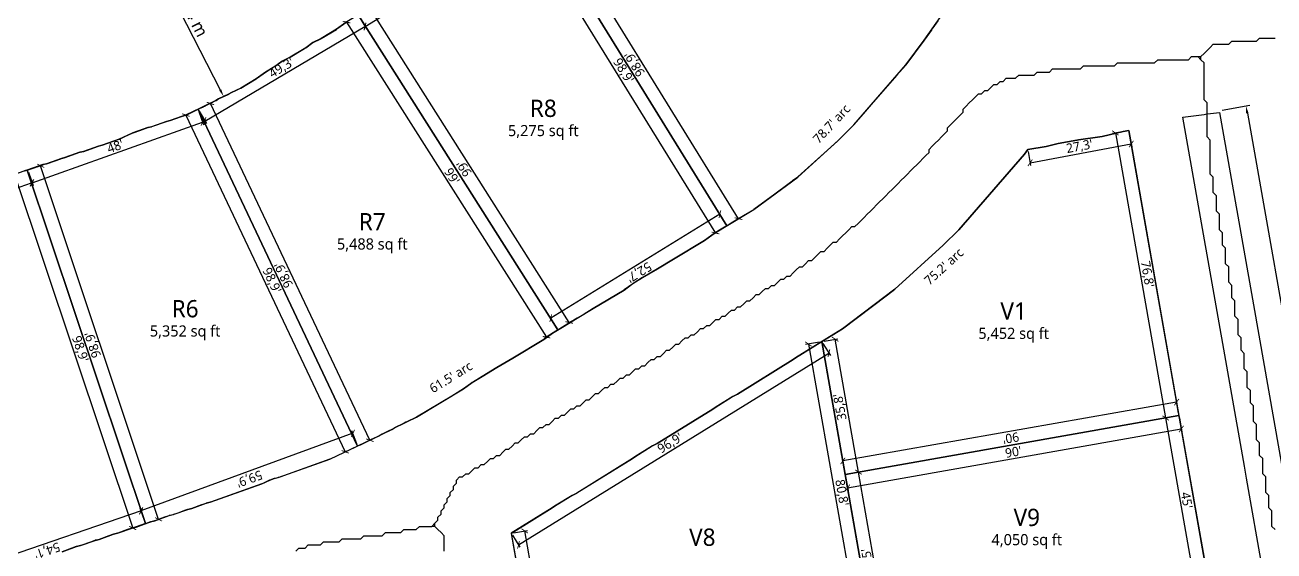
# Model space of a CAD drawing. Header units: metres. Extents: x 77 to 647, y -942 to -10.
# Drawn here: x 212.6 to 313.7, y -152.9 to -110.4 of the extents above; entities that cross this region are included whole.
import ezdxf
from ezdxf.enums import TextEntityAlignment as Align

# ---------------------------------------------------------------- set-up
doc = ezdxf.new("R2010")
doc.units = ezdxf.units.M
for name, color, linetype in [('DIM_GARDEN', 82, 'Continuous'), ('DIM_MEDIANS', 94, 'Continuous'), ('DIM_PLOTS', 5, 'Continuous'), ('DIM_PLOTS_ARC', 5, 'Continuous'), ('MEDIANS', 94, 'Continuous'), ('PLOT_TEXT', 7, 'Continuous'), ('PLOTS', 1, 'Continuous'), ('RIVERSIDE_GARDEN', 82, 'Continuous'), ('ROAD_CENTRELINE', 9, 'Continuous'), ('ROADS', 8, 'Continuous')]:
    doc.layers.add(name, color=color, linetype=linetype)
doc.styles.add('OpenSans', font='OpenSans-Regular.ttf')
doc.dimstyles.new('PLOT_FT', dxfattribs={"dimtxt": 0.75, "dimasz": 0.45, "dimexe": 0.225, "dimexo": 0.1875, "dimgap": 0.15, "dimtad": 1, "dimdec": 1, "dimlfac": 3.28084, "dimtxsty": 'OpenSans', "dimblk": 'ARCHTICK', "dimcen": 2.5, "dimazin": 3, "dimtfac": 1, "dimtmove": 0, "dimatfit": 3})
doc.dimstyles.new('ROAD_M', dxfattribs={"dimtxt": 1, "dimasz": 0.6, "dimexe": 0.3, "dimexo": 0.25, "dimgap": 0.2, "dimtad": 1, "dimdec": 1, "dimtxsty": 'OpenSans', "dimcen": 2.5, "dimazin": 3, "dimtfac": 1, "dimtmove": 0, "dimatfit": 3})

# ---------------------------------------------------------------- blocks, each defined once
blk = doc.blocks.new('_ARCHTICK')
at = {"color": 0, "linetype": 'BYBLOCK', "const_width": 0.15}
blk.add_lwpolyline([(-0.5, -0.5), (0.5, 0.5)], dxfattribs=at)
blk = doc.blocks.new('*D17')
at = {"color": 0}
for p, q in [((239.15, -143.4), (222, -149.67)), ((239.46, -144.25), (239.07, -143.19)), ((222.31, -150.53), (221.92, -149.46))]:
    blk.add_line(p, q, dxfattribs=at)
at = {"layer": 'Defpoints'}
for p in [(239.15, -143.4), (239.53, -144.43), (222.37, -150.71)]:
    blk.add_point(p, dxfattribs=at)
at = {"layer": 'DIM_PLOTS', "color": 0, "xscale": 0.44999999999999996, "yscale": 0.44999999999999996}
for p, rotation in [((239.15, -143.4), 20.09542687069313), ((222, -149.67), -159.90457312930687)]:
    blk.add_blockref('_ARCHTICK', p, dxfattribs=dict(at, rotation=rotation))
at = {"layer": 'DIM_PLOTS', "color": 0, "insert": (230.75, -147.03), "char_height": 0.75, "attachment_point": 5, "rotation": 200.0954, "style": 'OpenSans'}
blk.add_mtext("59,9'", dxfattribs=at)
blk = doc.blocks.new('*D18')
at = {"color": 0}
for p, q in [((213.01, -122.04), (214.09, -121.68)), ((223.42, -150.36), (213.88, -121.76)), ((222.55, -150.65), (223.63, -150.29))]:
    blk.add_line(p, q, dxfattribs=at)
at = {"layer": 'Defpoints'}
for p in [(212.83, -122.1), (223.42, -150.36), (222.37, -150.71)]:
    blk.add_point(p, dxfattribs=at)
at = {"layer": 'DIM_PLOTS', "color": 0, "xscale": 0.44999999999999996, "yscale": 0.44999999999999996}
for p, rotation in [((213.88, -121.76), 108.44507461767078), ((223.42, -150.36), 288.4450746176708)]:
    blk.add_blockref('_ARCHTICK', p, dxfattribs=dict(at, rotation=rotation))
at = {"layer": 'DIM_PLOTS', "color": 0, "insert": (218.15, -136.22), "char_height": 0.75, "attachment_point": 5, "rotation": 108.4451, "style": 'OpenSans'}
blk.add_mtext("98,9'", dxfattribs=at)
blk = doc.blocks.new('*D19')
at = {"color": 0}
for p, q in [((213.2, -123.14), (226.99, -118.23)), ((226.69, -117.37), (227.07, -118.44)), ((212.9, -122.28), (213.28, -123.35))]:
    blk.add_line(p, q, dxfattribs=at)
at = {"layer": 'Defpoints'}
for p in [(226.62, -117.19), (212.83, -122.1), (213.2, -123.14)]:
    blk.add_point(p, dxfattribs=at)
at = {"layer": 'DIM_PLOTS', "color": 0, "xscale": 0.44999999999999996, "yscale": 0.44999999999999996}
for p, rotation in [((226.99, -118.23), 19.607835472003128), ((213.2, -123.14), 199.60783547200313)]:
    blk.add_blockref('_ARCHTICK', p, dxfattribs=dict(at, rotation=rotation))
at = {"layer": 'DIM_PLOTS', "color": 0, "insert": (219.92, -120.19), "char_height": 0.75, "attachment_point": 5, "rotation": 19.6078, "style": 'OpenSans'}
blk.add_mtext("48'", dxfattribs=at)
blk = doc.blocks.new('*D20')
at = {"color": 0}
for p, q in [((226.45, -117.27), (225.43, -117.76)), ((225.63, -117.66), (238.53, -144.9)), ((239.36, -144.51), (238.33, -145))]:
    blk.add_line(p, q, dxfattribs=at)
at = {"layer": 'Defpoints'}
for p in [(226.62, -117.19), (225.63, -117.66), (239.53, -144.43)]:
    blk.add_point(p, dxfattribs=at)
at = {"layer": 'DIM_PLOTS', "color": 0, "xscale": 0.44999999999999996, "yscale": 0.44999999999999996}
for p, rotation in [((225.63, -117.66), 115.3474606098451), ((238.53, -144.9), -64.6525393901549)]:
    blk.add_blockref('_ARCHTICK', p, dxfattribs=dict(at, rotation=rotation))
at = {"layer": 'DIM_PLOTS', "color": 0, "insert": (232.55, -131.06), "char_height": 0.75, "attachment_point": 5, "rotation": 295.3475, "style": 'OpenSans'}
blk.add_mtext("98,9'", dxfattribs=at)
blk = doc.blocks.new('*D21')
at = {"color": 0}
for p, q in [((226.79, -117.11), (227.82, -116.62)), ((240.52, -143.96), (227.62, -116.72)), ((239.7, -144.35), (240.72, -143.86))]:
    blk.add_line(p, q, dxfattribs=at)
at = {"layer": 'Defpoints'}
for p in [(226.62, -117.19), (239.53, -144.43), (240.52, -143.96)]:
    blk.add_point(p, dxfattribs=at)
at = {"layer": 'DIM_PLOTS', "color": 0, "xscale": 0.44999999999999996, "yscale": 0.44999999999999996}
for p, rotation in [((227.62, -116.72), 115.34746060984511), ((240.52, -143.96), 295.34746060984514)]:
    blk.add_blockref('_ARCHTICK', p, dxfattribs=dict(at, rotation=rotation))
at = {"layer": 'DIM_PLOTS', "color": 0, "insert": (233.59, -130.57), "char_height": 0.75, "attachment_point": 5, "rotation": 115.3475, "style": 'OpenSans'}
blk.add_mtext("98,9'", dxfattribs=at)
blk = doc.blocks.new('*D22')
at = {"color": 0}
for p, q in [((239.66, -109.71), (240.24, -110.69)), ((227.18, -118.14), (240.12, -110.5)), ((226.72, -117.35), (227.3, -118.33))]:
    blk.add_line(p, q, dxfattribs=at)
at = {"layer": 'Defpoints'}
for p in [(239.57, -109.55), (226.62, -117.19), (227.18, -118.14)]:
    blk.add_point(p, dxfattribs=at)
at = {"layer": 'DIM_PLOTS', "color": 0, "xscale": 0.44999999999999996, "yscale": 0.44999999999999996}
for p, rotation in [((240.12, -110.5), 30.564410008240827), ((227.18, -118.14), 210.56441000824083)]:
    blk.add_blockref('_ARCHTICK', p, dxfattribs=dict(at, rotation=rotation))
at = {"layer": 'DIM_PLOTS', "color": 0, "insert": (233.39, -113.87), "char_height": 0.75, "attachment_point": 5, "rotation": 30.5644, "style": 'OpenSans'}
blk.add_mtext("49,3'", dxfattribs=at)
blk = doc.blocks.new('*D23')
at = {"color": 0}
for p, q in [((239.41, -109.65), (238.45, -110.26)), ((238.64, -110.14), (254.81, -135.62)), ((255.58, -135.13), (254.62, -135.74))]:
    blk.add_line(p, q, dxfattribs=at)
at = {"layer": 'Defpoints'}
for p in [(238.64, -110.14), (239.57, -109.55), (255.74, -135.03)]:
    blk.add_point(p, dxfattribs=at)
at = {"layer": 'DIM_PLOTS', "color": 0, "xscale": 0.44999999999999996, "yscale": 0.44999999999999996}
for p, rotation in [((238.64, -110.14), 122.39684483936483), ((254.81, -135.62), -57.60315516063516)]:
    blk.add_blockref('_ARCHTICK', p, dxfattribs=dict(at, rotation=rotation))
at = {"layer": 'DIM_PLOTS', "color": 0, "insert": (247.17, -122.6), "char_height": 0.75, "attachment_point": 5, "rotation": 302.3968, "style": 'OpenSans'}
blk.add_mtext("99'", dxfattribs=at)
blk = doc.blocks.new('*D24')
at = {"color": 0}
for p, q in [((268.85, -125.68), (255.16, -134.09)), ((269.32, -126.46), (268.73, -125.49)), ((255.64, -134.87), (255.04, -133.9))]:
    blk.add_line(p, q, dxfattribs=at)
at = {"layer": 'Defpoints'}
for p in [(268.85, -125.68), (269.42, -126.62), (255.74, -135.03)]:
    blk.add_point(p, dxfattribs=at)
at = {"layer": 'DIM_PLOTS', "color": 0, "xscale": 0.44999999999999996, "yscale": 0.44999999999999996}
for p, rotation in [((268.85, -125.68), 31.58385946071641), ((255.16, -134.09), -148.4161405392836)]:
    blk.add_blockref('_ARCHTICK', p, dxfattribs=dict(at, rotation=rotation))
at = {"layer": 'DIM_PLOTS', "color": 0, "insert": (262.28, -130.33), "char_height": 0.75, "attachment_point": 5, "rotation": 211.5839, "style": 'OpenSans'}
blk.add_mtext("52,7'", dxfattribs=at)
blk = doc.blocks.new('*D25')
at = {"color": 0}
for p, q in [((239.72, -109.45), (240.68, -108.84)), ((256.66, -134.44), (240.49, -108.96)), ((255.89, -134.93), (256.85, -134.32))]:
    blk.add_line(p, q, dxfattribs=at)
at = {"layer": 'Defpoints'}
for p in [(239.57, -109.55), (255.74, -135.03), (256.66, -134.44)]:
    blk.add_point(p, dxfattribs=at)
at = {"layer": 'DIM_PLOTS', "color": 0, "xscale": 0.44999999999999996, "yscale": 0.44999999999999996}
for p, rotation in [((240.49, -108.96), 122.39684483936485), ((256.66, -134.44), 302.39684483936486)]:
    blk.add_blockref('_ARCHTICK', p, dxfattribs=dict(at, rotation=rotation))
at = {"layer": 'DIM_PLOTS', "color": 0, "insert": (248.14, -121.98), "char_height": 0.75, "attachment_point": 5, "rotation": 122.3968, "style": 'OpenSans'}
blk.add_mtext("99'", dxfattribs=at)
blk = doc.blocks.new('*D26')
at = {"color": 0}
for p, q in [((240.14, -110.49), (254.15, -101.92)), ((253.67, -101.14), (254.27, -102.11)), ((239.66, -109.71), (240.26, -110.68))]:
    blk.add_line(p, q, dxfattribs=at)
at = {"layer": 'Defpoints'}
for p in [(253.57, -100.98), (239.57, -109.55), (240.14, -110.49)]:
    blk.add_point(p, dxfattribs=at)
at = {"layer": 'DIM_PLOTS', "color": 0, "xscale": 0.44999999999999996, "yscale": 0.44999999999999996}
for p, rotation in [((254.15, -101.92), 31.459402052861677), ((240.14, -110.49), 211.45940205286166)]:
    blk.add_blockref('_ARCHTICK', p, dxfattribs=dict(at, rotation=rotation))
at = {"layer": 'DIM_PLOTS', "color": 0, "insert": (246.87, -105.75), "char_height": 0.75, "attachment_point": 5, "rotation": 31.4594, "style": 'OpenSans'}
blk.add_mtext("53,9'", dxfattribs=at)
blk = doc.blocks.new('*D27')
at = {"color": 0}
for p, q in [((253.42, -101.08), (252.45, -101.67)), ((252.64, -101.56), (268.49, -127.2)), ((269.26, -126.72), (268.29, -127.31))]:
    blk.add_line(p, q, dxfattribs=at)
at = {"layer": 'Defpoints'}
for p in [(253.57, -100.98), (252.64, -101.56), (269.42, -126.62)]:
    blk.add_point(p, dxfattribs=at)
at = {"layer": 'DIM_PLOTS', "color": 0, "xscale": 0.44999999999999996, "yscale": 0.44999999999999996}
for p, rotation in [((252.64, -101.56), 121.71747441146081), ((268.49, -127.2), -58.28252558853919)]:
    blk.add_blockref('_ARCHTICK', p, dxfattribs=dict(at, rotation=rotation))
at = {"layer": 'DIM_PLOTS', "color": 0, "insert": (261.01, -114.1), "char_height": 0.75, "attachment_point": 5, "rotation": 301.7175, "style": 'OpenSans'}
blk.add_mtext("98,9'", dxfattribs=at)
blk = doc.blocks.new('*D28')
at = {"color": 0}
for p, q in [((253.74, -100.88), (254.71, -100.29)), ((270.36, -126.04), (254.51, -100.41)), ((269.58, -126.52), (270.55, -125.92))]:
    blk.add_line(p, q, dxfattribs=at)
at = {"layer": 'Defpoints'}
for p in [(253.58, -100.98), (270.36, -126.04), (269.42, -126.62)]:
    blk.add_point(p, dxfattribs=at)
at = {"layer": 'DIM_PLOTS', "color": 0, "xscale": 0.44999999999999996, "yscale": 0.44999999999999996}
for p, rotation in [((254.51, -100.41), 121.71811981017623), ((270.36, -126.04), 301.71811981017623)]:
    blk.add_blockref('_ARCHTICK', p, dxfattribs=dict(at, rotation=rotation))
at = {"layer": 'DIM_PLOTS', "color": 0, "insert": (261.99, -113.5), "char_height": 0.75, "attachment_point": 5, "rotation": 121.7181, "style": 'OpenSans'}
blk.add_mtext("98,9'", dxfattribs=at)
blk = doc.blocks.new('*D35')
at = {"color": 0}
for p, q in [((222.31, -150.53), (221.94, -149.45)), ((222.02, -149.67), (206.41, -155.03)), ((206.7, -155.89), (206.33, -154.81))]:
    blk.add_line(p, q, dxfattribs=at)
at = {"layer": 'Defpoints'}
for p in [(222.02, -149.67), (222.37, -150.71), (206.76, -156.07)]:
    blk.add_point(p, dxfattribs=at)
at = {"layer": 'DIM_PLOTS', "color": 0, "xscale": 0.44999999999999996, "yscale": 0.44999999999999996}
for p, rotation in [((222.02, -149.67), 18.950890845661945), ((206.41, -155.03), -161.04910915433805)]:
    blk.add_blockref('_ARCHTICK', p, dxfattribs=dict(at, rotation=rotation))
at = {"layer": 'DIM_PLOTS', "color": 0, "insert": (214.38, -152.84), "char_height": 0.75, "attachment_point": 5, "rotation": 198.9509, "style": 'OpenSans'}
blk.add_mtext("54,1'", dxfattribs=at)
blk = doc.blocks.new('*D37')
at = {"color": 0}
for p, q in [((212.85, -122.29), (213.22, -123.37)), ((197.45, -128.55), (213.15, -123.15)), ((197.16, -127.69), (197.53, -128.77))]:
    blk.add_line(p, q, dxfattribs=at)
at = {"layer": 'Defpoints'}
for p in [(212.79, -122.11), (197.1, -127.51), (197.45, -128.55)]:
    blk.add_point(p, dxfattribs=at)
at = {"layer": 'DIM_PLOTS', "color": 0, "xscale": 0.44999999999999996, "yscale": 0.44999999999999996}
for p, rotation in [((213.15, -123.15), 18.980723780619943), ((197.45, -128.55), 198.98072378061994)]:
    blk.add_blockref('_ARCHTICK', p, dxfattribs=dict(at, rotation=rotation))
at = {"layer": 'DIM_PLOTS', "color": 0, "insert": (205.13, -125.36), "char_height": 0.75, "attachment_point": 5, "rotation": 18.9807, "style": 'OpenSans'}
blk.add_mtext("54,5'", dxfattribs=at)
blk = doc.blocks.new('*D38')
at = {"color": 0}
for p, q in [((212.61, -122.17), (211.53, -122.54)), ((211.75, -122.46), (221.33, -151.06)), ((222.2, -150.77), (221.12, -151.13))]:
    blk.add_line(p, q, dxfattribs=at)
at = {"layer": 'Defpoints'}
for p in [(212.79, -122.11), (211.75, -122.46), (222.37, -150.71)]:
    blk.add_point(p, dxfattribs=at)
at = {"layer": 'DIM_PLOTS', "color": 0, "xscale": 0.44999999999999996, "yscale": 0.44999999999999996}
for p, rotation in [((211.75, -122.46), 108.53001932112348), ((221.33, -151.06), -71.46998067887652)]:
    blk.add_blockref('_ARCHTICK', p, dxfattribs=dict(at, rotation=rotation))
at = {"layer": 'DIM_PLOTS', "color": 0, "insert": (217.04, -136.59), "char_height": 0.75, "attachment_point": 5, "rotation": 288.53, "style": 'OpenSans'}
blk.add_mtext("98,9'", dxfattribs=at)
blk = doc.blocks.new('*D62')
at = {"color": 0}
for p, q in [((301.75, -118.95), (300.63, -119.14)), ((300.86, -119.11), (304.92, -142.16)), ((305.82, -142), (304.7, -142.19))]:
    blk.add_line(p, q, dxfattribs=at)
at = {"layer": 'Defpoints'}
for p in [(300.86, -119.11), (301.94, -118.91), (306, -141.96)]:
    blk.add_point(p, dxfattribs=at)
at = {"layer": 'DIM_PLOTS', "color": 0, "xscale": 0.44999999999999996, "yscale": 0.44999999999999996}
for p, rotation in [((300.86, -119.11), 99.99942678831519), ((304.92, -142.16), -80.00057321168481)]:
    blk.add_blockref('_ARCHTICK', p, dxfattribs=dict(at, rotation=rotation))
at = {"layer": 'DIM_PLOTS', "color": 0, "insert": (303.4, -130.54), "char_height": 0.75, "attachment_point": 5, "rotation": 279.9994, "style": 'OpenSans'}
blk.add_mtext("76,8'", dxfattribs=at)
blk = doc.blocks.new('*D63')
at = {"color": 0}
for p, q in [((305.81, -140.88), (278.8, -145.64)), ((305.97, -141.78), (305.77, -140.66)), ((278.96, -146.54), (278.76, -145.42))]:
    blk.add_line(p, q, dxfattribs=at)
at = {"layer": 'Defpoints'}
for p in [(305.81, -140.88), (306, -141.96), (278.99, -146.73)]:
    blk.add_point(p, dxfattribs=at)
at = {"layer": 'DIM_PLOTS', "color": 0, "xscale": 0.44999999999999996, "yscale": 0.44999999999999996}
for p, rotation in [((305.81, -140.88), 9.999975990270627), ((278.8, -145.64), -170.00002400972937)]:
    blk.add_blockref('_ARCHTICK', p, dxfattribs=dict(at, rotation=rotation))
at = {"layer": 'DIM_PLOTS', "color": 0, "insert": (292.4, -143.78), "char_height": 0.75, "attachment_point": 5, "rotation": 190, "style": 'OpenSans'}
blk.add_mtext("90'", dxfattribs=at)
blk = doc.blocks.new('*D64')
at = {"color": 0}
for p, q in [((277.28, -135.95), (278.4, -135.75)), ((280.07, -146.54), (278.18, -135.79)), ((279.17, -146.7), (280.29, -146.5))]:
    blk.add_line(p, q, dxfattribs=at)
at = {"layer": 'Defpoints'}
for p in [(277.09, -135.98), (280.07, -146.54), (278.99, -146.73)]:
    blk.add_point(p, dxfattribs=at)
at = {"layer": 'DIM_PLOTS', "color": 0, "xscale": 0.44999999999999996, "yscale": 0.44999999999999996}
for p, rotation in [((278.18, -135.79), 99.99999777040657), ((280.07, -146.54), 279.9999977704066)]:
    blk.add_blockref('_ARCHTICK', p, dxfattribs=dict(at, rotation=rotation))
at = {"layer": 'DIM_PLOTS', "color": 0, "insert": (278.61, -141.26), "char_height": 0.75, "attachment_point": 5, "rotation": 100, "style": 'OpenSans'}
blk.add_mtext("35,8'", dxfattribs=at)
blk = doc.blocks.new('*D65')
at = {"color": 0}
for p, q in [((301.97, -119.1), (302.18, -120.22)), ((293.96, -121.52), (302.14, -120)), ((293.79, -120.62), (294, -121.74))]:
    blk.add_line(p, q, dxfattribs=at)
at = {"layer": 'Defpoints'}
for p in [(301.94, -118.91), (293.76, -120.44), (293.96, -121.52)]:
    blk.add_point(p, dxfattribs=at)
at = {"layer": 'DIM_PLOTS', "color": 0, "xscale": 0.44999999999999996, "yscale": 0.44999999999999996}
for p, rotation in [((302.14, -120), 10.563050296588022), ((293.96, -121.52), 190.56305029658802)]:
    blk.add_blockref('_ARCHTICK', p, dxfattribs=dict(at, rotation=rotation))
at = {"layer": 'DIM_PLOTS', "color": 0, "insert": (297.96, -120.24), "char_height": 0.75, "attachment_point": 5, "rotation": 10.5631, "style": 'OpenSans'}
blk.add_mtext("27,3'", dxfattribs=at)
blk = doc.blocks.new('*D90')
at = {"color": 0}
for p, q in [((277.19, -136.14), (277.79, -137.11)), ((252.55, -152.43), (277.67, -136.92)), ((252.07, -151.65), (252.67, -152.62))]:
    blk.add_line(p, q, dxfattribs=at)
at = {"layer": 'Defpoints'}
for p in [(277.09, -135.98), (251.97, -151.49), (252.55, -152.43)]:
    blk.add_point(p, dxfattribs=at)
at = {"layer": 'DIM_PLOTS', "color": 0, "xscale": 0.44999999999999996, "yscale": 0.44999999999999996}
for p, rotation in [((277.67, -136.92), 31.685053974931872), ((252.55, -152.43), 211.68505397493186)]:
    blk.add_blockref('_ARCHTICK', p, dxfattribs=dict(at, rotation=rotation))
at = {"layer": 'DIM_PLOTS', "color": 0, "insert": (264.84, -144.23), "char_height": 0.75, "attachment_point": 5, "rotation": 31.6851, "style": 'OpenSans'}
blk.add_mtext("96,9'", dxfattribs=at)
blk = doc.blocks.new('*D91')
at = {"color": 0}
for p, q in [((276.91, -136.02), (275.79, -136.21)), ((276.01, -136.18), (280.29, -160.43)), ((281.19, -160.27), (280.06, -160.47))]:
    blk.add_line(p, q, dxfattribs=at)
at = {"layer": 'Defpoints'}
for p in [(276.01, -136.18), (277.09, -135.98), (281.37, -160.24)]:
    blk.add_point(p, dxfattribs=at)
at = {"layer": 'DIM_PLOTS', "color": 0, "xscale": 0.44999999999999996, "yscale": 0.44999999999999996}
for p, rotation in [((276.01, -136.18), 99.99945466553741), ((280.29, -160.43), -80.00054533446259)]:
    blk.add_blockref('_ARCHTICK', p, dxfattribs=dict(at, rotation=rotation))
at = {"layer": 'DIM_PLOTS', "color": 0, "insert": (278.67, -148.21), "char_height": 0.75, "attachment_point": 5, "rotation": 279.9995, "style": 'OpenSans'}
blk.add_mtext("80,8'", dxfattribs=at)
blk = doc.blocks.new('*D93')
at = {"color": 0}
for p, q in [((252.16, -151.46), (253.28, -151.26)), ((255.44, -164.81), (253.06, -151.3)), ((254.54, -164.97), (255.66, -164.77))]:
    blk.add_line(p, q, dxfattribs=at)
at = {"layer": 'Defpoints'}
for p in [(251.97, -151.49), (254.35, -165), (255.44, -164.81)]:
    blk.add_point(p, dxfattribs=at)
at = {"layer": 'DIM_PLOTS', "color": 0, "xscale": 0.44999999999999996, "yscale": 0.44999999999999996}
for p, rotation in [((253.06, -151.3), 99.9999982604061), ((255.44, -164.81), 279.9999982604061)]:
    blk.add_blockref('_ARCHTICK', p, dxfattribs=dict(at, rotation=rotation))
at = {"layer": 'DIM_PLOTS', "color": 0, "insert": (253.73, -158.15), "char_height": 0.75, "attachment_point": 5, "rotation": 100, "style": 'OpenSans'}
blk.add_mtext("45'", dxfattribs=at)
blk = doc.blocks.new('*D94')
at = {"color": 0}
for p, q in [((305.82, -142), (304.7, -142.19)), ((304.92, -142.16), (307.3, -155.66)), ((308.2, -155.5), (307.08, -155.7))]:
    blk.add_line(p, q, dxfattribs=at)
at = {"layer": 'Defpoints'}
for p in [(304.92, -142.16), (306, -141.96), (308.39, -155.47)]:
    blk.add_point(p, dxfattribs=at)
at = {"layer": 'DIM_PLOTS', "color": 0, "xscale": 0.44999999999999996, "yscale": 0.44999999999999996}
for p, rotation in [((304.92, -142.16), 100.00000000000007), ((307.3, -155.66), -79.99999999999993)]:
    blk.add_blockref('_ARCHTICK', p, dxfattribs=dict(at, rotation=rotation))
at = {"layer": 'DIM_PLOTS', "color": 0, "insert": (306.63, -148.82), "char_height": 0.75, "attachment_point": 5, "rotation": 280, "style": 'OpenSans'}
blk.add_mtext("45'", dxfattribs=at)
blk = doc.blocks.new('*D96')
at = {"color": 0}
for p, q in [((279.17, -146.7), (280.29, -146.5)), ((282.45, -160.04), (280.07, -146.54)), ((281.55, -160.2), (282.67, -160.01))]:
    blk.add_line(p, q, dxfattribs=at)
at = {"layer": 'Defpoints'}
for p in [(278.99, -146.73), (281.37, -160.24), (282.45, -160.04)]:
    blk.add_point(p, dxfattribs=at)
at = {"layer": 'DIM_PLOTS', "color": 0, "xscale": 0.44999999999999996, "yscale": 0.44999999999999996}
for p, rotation in [((280.07, -146.54), 100.00000000000007), ((282.45, -160.04), 280.00000000000006)]:
    blk.add_blockref('_ARCHTICK', p, dxfattribs=dict(at, rotation=rotation))
at = {"layer": 'DIM_PLOTS', "color": 0, "insert": (280.75, -153.38), "char_height": 0.75, "attachment_point": 5, "rotation": 100, "style": 'OpenSans'}
blk.add_mtext("45'", dxfattribs=at)
blk = doc.blocks.new('*D97')
at = {"color": 0}
for p, q in [((306.04, -142.15), (306.23, -143.27)), ((279.18, -147.81), (306.19, -143.05)), ((279.02, -146.91), (279.22, -148.03))]:
    blk.add_line(p, q, dxfattribs=at)
at = {"layer": 'Defpoints'}
for p in [(306, -141.96), (278.99, -146.73), (279.18, -147.81)]:
    blk.add_point(p, dxfattribs=at)
at = {"layer": 'DIM_PLOTS', "color": 0, "xscale": 0.44999999999999996, "yscale": 0.44999999999999996}
for p, rotation in [((306.19, -143.05), 10.00000000000007), ((279.18, -147.81), 190.00000000000006)]:
    blk.add_blockref('_ARCHTICK', p, dxfattribs=dict(at, rotation=rotation))
at = {"layer": 'DIM_PLOTS', "color": 0, "insert": (292.6, -144.91), "char_height": 0.75, "attachment_point": 5, "rotation": 10, "style": 'OpenSans'}
blk.add_mtext("90'", dxfattribs=at)
blk = doc.blocks.new('_CLOSEDFILLED')
at = {"color": 0, "linetype": 'BYBLOCK'}
blk.add_solid([(-1, 0.16), (0, 0), (-1, -0.16)], dxfattribs=at)
blk = doc.blocks.new('*D241')
at = {"color": 0}
for p, q in [((309.51, -117.26), (311.73, -116.86)), ((311.54, -117.51), (328.74, -215.06)), ((326.93, -215.99), (329.14, -215.6))]:
    blk.add_line(p, q, dxfattribs=at)
at = {"layer": 'Defpoints'}
for p in [(311.43, -116.92), (309.27, -117.3), (326.68, -216.03)]:
    blk.add_point(p, dxfattribs=at)
at = {"layer": 'DIM_MEDIANS', "color": 0, "xscale": 0.6, "yscale": 0.6}
for p, rotation in [((311.43, -116.92), 100.0021062878762), ((328.85, -215.65), -79.9978937121238)]:
    blk.add_blockref('_CLOSEDFILLED', p, dxfattribs=dict(at, rotation=rotation))
at = {"layer": 'DIM_MEDIANS', "color": 0, "insert": (320.83, -166.16), "char_height": 1, "attachment_point": 5, "rotation": 280.0021, "style": 'OpenSans'}
blk.add_mtext('100,3 m', dxfattribs=at)
blk = doc.blocks.new('*D245')
at = {"color": 0}
for p, q in [((222.33, -103.21), (222.37, -103.19)), ((222.38, -103.86), (228.42, -115.63)), ((228.91, -116.05), (228.96, -116.02))]:
    blk.add_line(p, q, dxfattribs=at)
at = {"layer": 'Defpoints'}
for p in [(222.11, -103.33), (222.11, -103.33), (228.69, -116.16)]:
    blk.add_point(p, dxfattribs=at)
at = {"layer": 'DIM_GARDEN', "color": 0, "xscale": 0.6, "yscale": 0.6}
for p, rotation in [((222.11, -103.33), 117.16585770565305), ((228.69, -116.16), -62.834142294346954)]:
    blk.add_blockref('_CLOSEDFILLED', p, dxfattribs=dict(at, rotation=rotation))
at = {"layer": 'DIM_GARDEN', "color": 0, "insert": (226.02, -109.42), "char_height": 1, "attachment_point": 5, "rotation": 297.1659, "style": 'OpenSans'}
blk.add_mtext('14,4 m', dxfattribs=at)

msp = doc.modelspace()

# ---------------------------------------------------------------- linework, layer by layer
at = {"layer": 'MEDIANS'}
msp.add_lwpolyline([(313.853, -160.536), (313.687, -159.592), (312.47, -152.693), (311.792, -148.849), (311.471, -147.028), (311.301, -146.065), (306.319, -117.819), (308.042, -117.617), (308.263, -117.564), (308.322, -117.553), (309.293, -117.439), (312.037, -133), (314.906, -149.271)], dxfattribs=at)
at = {"layer": 'PLOTS'}
for points in [[(253.575, -100.977), (269.421, -126.617), (269.101, -126.81), (269.1, -126.81), (269.099, -126.81), (268.688, -127.06), (268.321, -127.283), (268.31, -127.29), (268.3, -127.298), (268.1, -127.444), (267.606, -127.806), (267.594, -127.814), (265.1, -129.31), (263.8, -130.09), (262.601, -130.81), (262.6, -130.81), (262.599, -130.81), (261.905, -131.232), (261.821, -131.283), (261.81, -131.29), (261.8, -131.298), (261.106, -131.806), (261.094, -131.814), (258.6, -133.31), (257.773, -133.806), (257.3, -134.09), (256.101, -134.81), (256.1, -134.81), (256.099, -134.81), (255.736, -135.031), (239.565, -109.548)], [(286.498, -110.042), (286.094, -110.614), (286.089, -110.62), (286.084, -110.627), (286.074, -110.638), (286.071, -110.641), (286.055, -110.657), (286.055, -110.657), (286.045, -110.667), (286.027, -110.687), (286.011, -110.709), (285.997, -110.732), (285.985, -110.756), (285.976, -110.779), (285.976, -110.78), (285.973, -110.785), (285.97, -110.789), (285.814, -111.01), (285.392, -111.607), (285.392, -111.607), (285.391, -111.609), (285.389, -111.611), (285.388, -111.613), (283.895, -113.603), (283.892, -113.608), (283.888, -113.612), (283.885, -113.616), (283.885, -113.616), (283.176, -114.431), (281.266, -116.628), (280.618, -117.373), (279.695, -118.434), (279.695, -118.434), (279.692, -118.438), (279.688, -118.442), (279.684, -118.446), (278.801, -119.329), (278.444, -119.686), (278.444, -119.686), (278.441, -119.689), (278.439, -119.691), (278.436, -119.694), (278.358, -119.765), (275.168, -122.662), (275.163, -122.667), (275.157, -122.672), (275.151, -122.677), (274.737, -122.984), (274.659, -123.042), (274.458, -123.191), (273.288, -124.058), (271.609, -125.303), (271.603, -125.308), (271.597, -125.312), (271.591, -125.316), (271.591, -125.316), (270.763, -125.812), (269.909, -126.325), (269.428, -126.613), (269.422, -126.617), (269.418, -126.611), (253.579, -100.983)], [(239.565, -109.548), (255.736, -135.031), (255.568, -135.133), (255.321, -135.283), (255.31, -135.29), (255.3, -135.298), (255.154, -135.404), (254.606, -135.806), (254.594, -135.814), (252.1, -137.31), (250.8, -138.09), (249.601, -138.81), (249.6, -138.81), (249.599, -138.81), (248.821, -139.283), (248.81, -139.29), (248.8, -139.298), (248.654, -139.404), (248.106, -139.806), (248.094, -139.814), (247.146, -140.383), (244.306, -142.086), (244.294, -142.093), (243.52, -142.465), (243.51, -142.47), (243.501, -142.475), (243.438, -142.511), (243.305, -142.587), (243.295, -142.592), (242.52, -142.965), (242.51, -142.97), (242.501, -142.975), (242.305, -143.087), (242.295, -143.092), (242.063, -143.204), (241.854, -143.305), (241.52, -143.465), (241.51, -143.47), (241.501, -143.475), (241.305, -143.587), (241.295, -143.592), (239.526, -144.431), (226.623, -117.192), (226.734, -117.139), (226.734, -117.139), (227.057, -116.986), (227.07, -116.98), (227.083, -116.972), (227.139, -116.939), (227.264, -116.864), (227.277, -116.857), (228.057, -116.486), (228.07, -116.48), (228.082, -116.473), (228.172, -116.419), (228.264, -116.364), (228.277, -116.357), (228.505, -116.248), (229.057, -115.986), (229.07, -115.98), (229.082, -115.973), (229.172, -115.919), (229.264, -115.864), (229.277, -115.857), (229.739, -115.637), (230.057, -115.486), (230.07, -115.48), (230.083, -115.472), (231.319, -114.727), (231.33, -114.72), (231.341, -114.712), (231.442, -114.638), (232.065, -114.184), (232.076, -114.177), (232.658, -113.824), (232.819, -113.727), (232.83, -113.72), (232.84, -113.712), (232.927, -113.649), (233.414, -113.294), (233.42, -113.29), (233.426, -113.287), (234.057, -112.986), (234.07, -112.98), (234.083, -112.972), (235.23, -112.28), (235.319, -112.227), (235.33, -112.22), (235.341, -112.212), (235.914, -111.794), (235.92, -111.79), (235.926, -111.787), (236.557, -111.486), (236.57, -111.48), (236.583, -111.472), (237.819, -110.727), (237.83, -110.72), (237.841, -110.712), (237.942, -110.638), (238.565, -110.184)], [(212.568, -122.168), (212.791, -122.114), (222.374, -150.706), (221.618, -150.977), (221.602, -150.982), (221.392, -151.033), (221.296, -151.056), (221.28, -151.06), (221.265, -151.065), (220.907, -151.194), (220.118, -151.477), (220.102, -151.482), (219.892, -151.533), (219.796, -151.556), (219.78, -151.56), (219.765, -151.565), (219.407, -151.694), (218.618, -151.977), (218.602, -151.982), (218.392, -152.033), (218.296, -152.056), (218.28, -152.06), (218.265, -152.065), (217.907, -152.194), (217.118, -152.477), (217.102, -152.482), (216.892, -152.533), (216.796, -152.556), (216.78, -152.56), (216.765, -152.565), (216.407, -152.694), (215.618, -152.977)], [(254.355, -164.999), (251.973, -151.491), (251.973, -151.49), (251.973, -151.49), (255.28, -149.44), (255.28, -149.44), (255.47, -149.3), (255.47, -149.3), (256.88, -148.42), (256.88, -148.42), (256.88, -148.42), (256.888, -148.42), (256.889, -148.42), (256.889, -148.42), (256.89, -148.42), (256.891, -148.419), (256.892, -148.419), (257.27, -148.23), (257.27, -148.23), (257.27, -148.23), (257.277, -148.23), (257.278, -148.23), (257.279, -148.23), (257.28, -148.23), (257.281, -148.229), (257.282, -148.229), (257.282, -148.228), (261.78, -145.44), (261.78, -145.44), (261.97, -145.3), (261.97, -145.3), (263.38, -144.42), (263.38, -144.42), (263.38, -144.42), (263.388, -144.42), (263.389, -144.42), (263.389, -144.42), (263.39, -144.42), (263.391, -144.419), (263.392, -144.419), (263.77, -144.23), (263.77, -144.23), (263.77, -144.23), (263.777, -144.23), (263.778, -144.23), (263.779, -144.23), (263.78, -144.23), (263.781, -144.229), (263.782, -144.229), (263.782, -144.228), (268.28, -141.44), (268.28, -141.44), (268.47, -141.3), (268.47, -141.3), (269.88, -140.42), (269.88, -140.42), (269.88, -140.42), (269.888, -140.42), (269.889, -140.42), (269.889, -140.42), (269.89, -140.42), (269.891, -140.419), (269.892, -140.419), (270.27, -140.23), (270.27, -140.23), (270.27, -140.23), (270.277, -140.23), (270.278, -140.23), (270.279, -140.23), (270.28, -140.23), (270.281, -140.229), (270.282, -140.229), (270.282, -140.228), (274.78, -137.44), (274.78, -137.44), (274.97, -137.3), (274.97, -137.3), (277.094, -135.985), (277.094, -135.984), (277.094, -135.985), (281.37, -160.235)]]:
    msp.add_lwpolyline(points, dxfattribs=at)
for points in [[(212.835, -122.104), (212.85, -122.1), (212.865, -122.095), (214.053, -121.673), (214.068, -121.668), (214.335, -121.604), (214.35, -121.6), (214.365, -121.595), (214.432, -121.571), (215.506, -121.189), (215.531, -121.18), (215.553, -121.173), (215.568, -121.168), (215.775, -121.118), (215.835, -121.104), (215.85, -121.1), (215.865, -121.095), (217.053, -120.673), (217.068, -120.668), (217.335, -120.604), (217.35, -120.6), (217.365, -120.595), (218.553, -120.173), (218.568, -120.168), (218.835, -120.104), (218.85, -120.1), (218.864, -120.095), (219.772, -119.775), (220.226, -119.615), (220.24, -119.61), (220.254, -119.604), (220.694, -119.396), (221.275, -119.123), (221.28, -119.12), (221.286, -119.118), (221.341, -119.103), (221.35, -119.1), (221.359, -119.097), (221.913, -118.9), (222.553, -118.673), (222.568, -118.668), (222.835, -118.604), (222.85, -118.6), (222.865, -118.595), (224.053, -118.173), (224.068, -118.168), (224.335, -118.104), (224.35, -118.1), (224.364, -118.095), (225.725, -117.615), (225.74, -117.61), (225.754, -117.603), (226.623, -117.192), (239.526, -144.431), (237.297, -145.487), (237.283, -145.493), (233.236, -146.935), (233.117, -146.977), (233.102, -146.982), (232.962, -147.016), (232.796, -147.056), (232.78, -147.06), (232.765, -147.066), (232.434, -147.185), (232.42, -147.19), (232.407, -147.196), (231.797, -147.487), (231.783, -147.493), (227.617, -148.977), (227.602, -148.982), (227.392, -149.033), (227.296, -149.056), (227.28, -149.06), (227.265, -149.065), (226.907, -149.194), (226.118, -149.477), (226.102, -149.482), (225.892, -149.533), (225.796, -149.556), (225.78, -149.56), (225.765, -149.565), (225.59, -149.628), (224.977, -149.848), (224.618, -149.977), (224.602, -149.982), (224.296, -150.056), (224.28, -150.06), (224.265, -150.065), (223.907, -150.194), (223.118, -150.477), (223.102, -150.482), (222.892, -150.533), (222.796, -150.556), (222.78, -150.56), (222.765, -150.565), (222.407, -150.694), (222.374, -150.706), (212.791, -122.114), (212.835, -122.104)], [(306.003, -141.965), (278.988, -146.728), (278.988, -146.728), (278.988, -146.728), (277.094, -135.985), (277.094, -135.984), (277.094, -135.984), (278.78, -134.94), (278.78, -134.94), (282.419, -132.196), (283.01, -131.75), (283.01, -131.75), (286.93, -128.18), (286.93, -128.18), (288.18, -126.93), (288.18, -126.93), (293.49, -120.81), (293.49, -120.81), (293.76, -120.44), (293.76, -120.44), (293.76, -120.44), (293.769, -120.44), (293.77, -120.44), (293.771, -120.44), (295.25, -120.2), (295.25, -120.2), (296.22, -119.95), (296.22, -119.95), (297.749, -119.7), (297.751, -119.7), (297.86, -119.67), (297.86, -119.67), (299.79, -119.4), (299.79, -119.4), (301.48, -118.99), (301.48, -118.99), (301.939, -118.915), (301.939, -118.915), (301.939, -118.915), (306.003, -141.964), (306.003, -141.965), (306.003, -141.965)], [(278.988, -146.728), (306.003, -141.965), (308.385, -155.472), (281.37, -160.236), (278.988, -146.728)]]:
    msp.add_lwpolyline(points, close=True, dxfattribs=at)
at = {"layer": 'RIVERSIDE_GARDEN'}
msp.add_lwpolyline([(238.57, -110.18), (237.83, -110.72), (236.57, -111.48), (235.92, -111.79), (235.33, -112.22), (234.07, -112.98), (233.42, -113.29), (232.83, -113.72), (232.07, -114.18), (231.33, -114.72), (230.07, -115.48), (229.27, -115.86), (229.07, -115.98), (228.27, -116.36), (228.07, -116.48), (227.27, -116.86), (227.07, -116.98), (225.74, -117.61), (224.35, -118.1), (224.06, -118.17), (222.85, -118.6), (222.56, -118.67), (221.35, -119.1), (221.28, -119.12), (220.24, -119.61), (218.85, -120.1), (218.56, -120.17), (217.35, -120.6), (217.06, -120.67), (215.85, -121.1), (215.56, -121.17), (214.35, -121.6), (214.06, -121.67), (212.85, -122.1), (212.56, -122.17)], dxfattribs=at)
at = {"layer": 'ROAD_CENTRELINE'}
for points in [[(307.78, -112.932), (308.03, -112.682), (308.28, -112.432), (308.53, -112.182), (308.78, -111.932), (309.03, -111.932), (309.28, -111.932), (309.53, -111.932), (309.78, -111.932), (310.03, -111.932), (310.28, -111.682), (310.53, -111.682), (310.78, -111.682), (311.03, -111.682), (311.28, -111.682), (311.53, -111.682), (311.78, -111.682), (312.03, -111.682), (312.28, -111.682), (312.53, -111.432), (312.78, -111.432), (313.03, -111.432), (313.28, -111.432), (313.53, -111.432), (313.78, -111.432)], [(245.78, -150.682), (246.03, -150.432), (246.03, -150.182), (246.28, -149.932), (246.28, -149.682), (246.53, -149.432), (246.53, -149.182), (246.78, -148.932), (246.78, -148.682), (247.03, -148.432), (247.03, -148.182), (247.28, -147.932), (247.28, -147.682), (247.53, -147.432), (247.53, -147.182), (247.78, -146.932), (248.03, -146.932), (248.28, -146.682), (248.53, -146.682), (248.78, -146.432), (249.03, -146.182), (249.28, -146.182), (249.53, -145.932), (249.78, -145.932), (250.03, -145.682), (250.28, -145.432), (250.53, -145.432), (250.78, -145.182), (251.03, -145.182), (251.28, -144.932), (251.53, -144.682), (251.78, -144.682), (252.03, -144.432), (252.28, -144.182), (252.53, -144.182), (252.78, -143.932), (253.03, -143.682), (253.28, -143.682), (253.53, -143.432), (253.78, -143.432), (254.03, -143.182), (254.28, -142.932), (254.53, -142.932), (254.78, -142.682), (255.03, -142.682), (255.28, -142.432), (255.53, -142.182), (255.78, -142.182), (256.03, -141.932), (256.28, -141.932), (256.53, -141.682), (256.78, -141.432), (257.03, -141.432), (257.28, -141.182), (257.53, -141.182), (257.78, -140.932), (258.03, -140.682), (258.28, -140.682), (258.53, -140.432), (258.78, -140.182), (259.03, -140.182), (259.28, -139.932), (259.53, -139.682), (259.78, -139.682), (260.03, -139.432), (260.28, -139.432), (260.53, -139.182), (260.78, -138.932), (261.03, -138.932), (261.28, -138.682), (261.53, -138.682), (261.78, -138.432), (262.03, -138.182), (262.28, -138.182), (262.53, -137.932), (262.78, -137.932), (263.03, -137.682), (263.28, -137.432), (263.53, -137.432), (263.78, -137.182), (264.03, -137.182), (264.28, -136.932), (264.53, -136.682), (264.78, -136.682), (265.03, -136.432), (265.28, -136.182), (265.53, -136.182), (265.78, -135.932), (266.03, -135.682), (266.28, -135.682), (266.53, -135.432), (266.78, -135.432), (267.03, -135.182), (267.28, -134.932), (267.53, -134.932), (267.78, -134.682), (268.03, -134.682), (268.28, -134.432), (268.53, -134.182), (268.78, -134.182), (269.03, -133.932), (269.28, -133.932), (269.53, -133.682), (269.78, -133.432), (270.03, -133.432), (270.28, -133.182), (270.53, -133.182), (270.78, -132.932), (271.03, -132.682), (271.28, -132.682), (271.53, -132.432), (271.78, -132.182), (272.03, -132.182), (272.28, -131.932), (272.53, -131.682), (272.78, -131.682), (273.03, -131.432), (273.28, -131.432), (273.53, -131.182), (273.78, -130.932), (274.03, -130.932), (274.28, -130.682), (274.53, -130.682), (274.78, -130.432), (275.03, -130.182), (275.28, -129.932), (275.53, -129.932), (275.78, -129.682), (276.03, -129.432), (276.28, -129.432), (276.53, -129.182), (276.78, -128.932), (277.03, -128.682), (277.28, -128.682), (277.53, -128.432), (277.78, -128.182), (278.03, -127.932), (278.28, -127.932), (278.53, -127.682), (278.78, -127.432), (279.03, -127.182), (279.28, -126.932), (279.53, -126.682), (279.78, -126.682), (280.03, -126.432), (280.28, -126.182), (280.53, -125.932), (280.78, -125.682), (281.03, -125.432), (281.28, -125.182), (281.53, -124.932), (281.78, -124.682), (282.03, -124.432), (282.28, -124.182), (282.53, -123.932), (282.78, -123.682), (283.03, -123.432), (283.28, -123.182), (283.53, -122.932), (283.78, -122.682), (284.03, -122.432), (284.28, -122.182), (284.53, -121.932), (284.78, -121.682), (285.03, -121.432), (285.28, -121.182), (285.53, -120.932), (285.78, -120.682), (285.78, -120.432), (286.03, -120.182), (286.28, -119.932), (286.53, -119.682), (286.78, -119.432), (287.03, -119.182), (287.28, -118.932), (287.28, -118.682), (287.53, -118.432), (287.78, -118.182), (288.03, -117.932), (288.28, -117.682), (288.53, -117.432), (288.53, -117.182), (288.78, -116.932), (289.03, -116.682), (289.28, -116.432), (289.53, -116.182), (289.78, -115.932), (290.03, -115.932), (290.28, -115.682), (290.53, -115.682), (290.78, -115.432), (291.03, -115.182), (291.28, -115.182), (291.53, -114.932), (291.78, -114.932), (292.03, -114.682), (292.28, -114.682), (292.53, -114.682), (292.78, -114.682), (293.03, -114.432), (293.28, -114.432), (293.53, -114.432), (293.78, -114.432), (294.03, -114.432), (294.28, -114.432), (294.53, -114.182), (294.78, -114.182), (295.03, -114.182), (295.28, -114.182), (295.53, -114.182), (295.78, -113.932), (296.03, -113.932), (296.28, -113.932), (296.53, -113.932), (296.78, -113.932), (297.03, -113.932), (297.28, -113.932), (297.53, -113.932), (297.78, -113.932), (298.03, -113.932), (298.28, -113.682), (298.53, -113.682), (298.78, -113.682), (299.03, -113.682), (299.28, -113.682), (299.53, -113.682), (299.78, -113.682), (300.03, -113.682), (300.28, -113.682), (300.53, -113.682), (300.78, -113.682), (301.03, -113.432), (301.28, -113.432), (301.53, -113.432), (301.78, -113.432), (302.03, -113.432), (302.28, -113.432), (302.53, -113.432), (302.78, -113.432), (303.03, -113.432), (303.28, -113.432), (303.53, -113.432), (303.78, -113.432), (304.03, -113.432), (304.28, -113.182), (304.53, -113.182), (304.78, -113.182), (305.03, -113.182), (305.28, -113.182), (305.53, -113.182), (305.78, -113.182), (306.03, -113.182), (306.28, -113.182), (306.53, -113.182), (306.78, -113.182), (307.03, -112.932), (307.28, -112.932), (307.53, -112.932)], [(307.78, -113.182), (307.53, -112.932)], [(307.53, -112.932), (307.78, -112.932)], [(307.78, -113.182), (307.78, -112.932)], [(313.78, -151.182), (313.53, -150.932), (313.53, -150.682), (313.53, -150.432), (313.53, -150.182), (313.53, -149.932), (313.53, -149.682), (313.28, -149.432), (313.28, -149.182), (313.28, -148.932), (313.28, -148.682), (313.28, -148.432), (313.03, -148.182), (313.03, -147.932), (313.03, -147.682), (313.03, -147.432), (313.03, -147.182), (313.03, -146.932), (312.78, -146.682), (312.78, -146.432), (312.78, -146.182), (312.78, -145.932), (312.78, -145.682), (312.78, -145.432), (312.53, -145.182), (312.53, -144.932), (312.53, -144.682), (312.53, -144.432), (312.53, -144.182), (312.28, -143.932), (312.28, -143.682), (312.28, -143.432), (312.28, -143.182), (312.28, -142.932), (312.28, -142.682), (312.03, -142.432), (312.03, -142.182), (312.03, -141.932), (312.03, -141.682), (312.03, -141.432), (312.03, -141.182), (311.78, -140.932), (311.78, -140.682), (311.78, -140.432), (311.78, -140.182), (311.78, -139.932), (311.53, -139.682), (311.53, -139.432), (311.53, -139.182), (311.53, -138.932), (311.53, -138.682), (311.53, -138.432), (311.28, -138.182), (311.28, -137.932), (311.28, -137.682), (311.28, -137.432), (311.28, -137.182), (311.28, -136.932), (311.03, -136.682), (311.03, -136.432), (311.03, -136.182), (311.03, -135.932), (311.03, -135.682), (310.78, -135.432), (310.78, -135.182), (310.78, -134.932), (310.78, -134.682), (310.78, -134.432), (310.78, -134.182), (310.53, -133.932), (310.53, -133.682), (310.53, -133.432), (310.53, -133.182), (310.53, -132.932), (310.53, -132.682), (310.28, -132.432), (310.28, -132.182), (310.28, -131.932), (310.28, -131.682), (310.28, -131.432), (310.03, -131.182), (310.03, -130.932), (310.03, -130.682), (310.03, -130.432), (310.03, -130.182), (310.03, -129.932), (309.78, -129.682), (309.78, -129.432), (309.78, -129.182), (309.78, -128.932), (309.78, -128.682), (309.78, -128.432), (309.53, -128.182), (309.53, -127.932), (309.53, -127.682), (309.53, -127.432), (309.53, -127.182), (309.28, -126.932), (309.28, -126.682), (309.28, -126.432), (309.28, -126.182), (309.28, -125.932), (309.28, -125.682), (309.03, -125.432), (309.03, -125.182), (309.03, -124.932), (309.03, -124.682), (309.03, -124.432), (309.03, -124.182), (308.78, -123.932), (308.78, -123.682), (308.78, -123.432), (308.78, -123.182), (308.78, -122.932), (308.78, -122.682), (308.53, -122.432), (308.53, -122.182), (308.53, -121.932), (308.53, -121.682), (308.53, -121.432), (308.53, -121.182), (308.53, -120.932), (308.53, -120.682), (308.53, -120.432), (308.53, -120.182), (308.53, -119.932), (308.53, -119.682), (308.28, -119.432), (308.28, -119.182), (308.28, -118.932), (308.28, -118.682), (308.28, -118.432), (308.28, -118.182), (308.28, -117.932), (308.28, -117.682), (308.28, -117.432), (308.28, -117.182), (308.28, -116.932), (308.28, -116.682), (308.03, -116.432), (308.03, -116.182), (308.03, -115.932), (308.03, -115.682), (308.03, -115.432), (308.03, -115.182), (308.03, -114.932), (308.03, -114.682), (308.03, -114.432), (308.03, -114.182), (308.03, -113.932), (308.03, -113.682), (308.03, -113.432), (307.78, -113.182)], [(234.53, -152.932), (234.78, -152.682), (235.03, -152.682), (235.28, -152.682), (235.53, -152.432), (235.78, -152.432), (236.03, -152.432), (236.28, -152.432), (236.53, -152.432), (236.78, -152.182), (237.03, -152.182), (237.28, -152.182), (237.53, -152.182), (237.78, -152.182), (238.03, -152.182), (238.28, -151.932), (238.53, -151.932), (238.78, -151.932), (239.03, -151.932), (239.28, -151.932), (239.53, -151.932), (239.78, -151.932), (240.03, -151.682), (240.28, -151.682), (240.53, -151.682), (240.78, -151.682), (241.03, -151.682), (241.28, -151.682), (241.53, -151.682), (241.78, -151.432), (242.03, -151.432), (242.28, -151.432), (242.53, -151.432), (242.78, -151.432), (243.03, -151.432), (243.28, -151.182), (243.53, -151.182), (243.78, -151.182), (244.03, -151.182), (244.28, -151.182), (244.53, -150.932), (244.78, -150.932), (245.03, -150.932), (245.28, -150.932), (245.53, -150.932)], [(245.53, -150.932), (245.78, -150.682)], [(245.78, -150.932), (245.53, -150.932)], [(245.78, -150.932), (245.78, -150.682)], [(246.53, -152.932), (246.53, -152.682), (246.53, -152.432), (246.53, -152.182), (246.53, -151.932), (246.53, -151.682), (246.28, -151.432), (246.03, -151.182), (245.78, -150.932)]]:
    msp.add_lwpolyline(points, dxfattribs=at)
at = {"layer": 'ROADS'}
for points in [[(215.61, -152.98), (216.78, -152.56), (217.11, -152.48), (218.28, -152.06), (218.61, -151.98), (219.78, -151.56), (220.11, -151.48), (221.28, -151.06), (221.61, -150.98), (222.78, -150.56), (223.11, -150.48), (224.28, -150.06), (224.61, -149.98), (225.78, -149.56), (226.11, -149.48), (227.28, -149.06), (227.61, -148.98), (231.79, -147.49), (232.42, -147.19), (232.78, -147.06), (233.11, -146.98), (237.29, -145.49), (241.3, -143.59), (241.51, -143.47), (242.3, -143.09), (242.51, -142.97), (243.3, -142.59), (243.51, -142.47), (244.3, -142.09), (248.1, -139.81), (248.81, -139.29), (249.6, -138.81), (250.8, -138.09), (252.1, -137.31), (254.6, -135.81), (255.31, -135.29), (256.1, -134.81), (257.3, -134.09), (258.6, -133.31), (261.1, -131.81), (261.81, -131.29), (262.6, -130.81), (263.8, -130.09), (265.1, -129.31), (267.6, -127.81), (268.31, -127.29), (269.1, -126.81), (271.6, -125.31), (275.16, -122.67), (278.44, -119.69), (279.69, -118.44), (283.89, -113.61), (285.39, -111.61), (286.69, -109.77)], [(325.18, -250.71), (301.94, -118.91), (301.94, -118.91), (301.48, -118.99), (299.79, -119.4), (297.86, -119.67), (297.75, -119.7), (296.22, -119.95), (295.25, -120.2), (293.77, -120.44), (293.49, -120.81), (288.18, -126.93), (286.93, -128.18), (283.01, -131.75), (278.78, -134.94), (274.97, -137.3), (274.78, -137.44), (270.27, -140.23), (269.89, -140.42), (268.47, -141.3), (268.28, -141.44), (263.77, -144.23), (263.39, -144.42), (261.97, -145.3), (261.78, -145.44), (257.27, -148.23), (256.89, -148.42), (255.47, -149.3), (255.28, -149.44), (251.97, -151.49), (264.16, -220.64)]]:
    msp.add_lwpolyline(points, dxfattribs=at)

# ---------------------------------------------------------------- texts
at = {"layer": 'DIM_PLOTS_ARC', "style": 'OpenSans'}
for s, rotation, p in [("78.7' arc", 46.99218, (277.884, -118.364)), ("75.2' arc", 42.32411, (286.97, -129.902)), ("61.5' arc", 31.68522, (247.073, -138.851))]:
    msp.add_text(s, height=0.75, rotation=rotation, dxfattribs=at).set_placement(p, align=Align.MIDDLE_CENTER)
at = {"layer": 'PLOT_TEXT', "style": 'OpenSans'}
for s, height, p in [('R8', 1.4, (254.556, -117.114)), ('5,275 sq ft', 0.9, (254.556, -118.914)), ('R7', 1.4, (240.715, -126.286)), ('5,488 sq ft', 0.9, (240.715, -128.086)), ('R6', 1.4, (225.573, -133.323)), ('V1', 1.4, (292.624, -133.513)), ('5,352 sq ft', 0.9, (225.573, -135.123)), ('5,452 sq ft', 0.9, (292.624, -135.313)), ('V9', 1.4, (293.687, -150.2)), ('V8', 1.4, (267.431, -151.802)), ('4,050 sq ft', 0.9, (293.687, -152))]:
    msp.add_text(s, height=height, dxfattribs=at).set_placement(p, align=Align.MIDDLE_CENTER)

# ---------------------------------------------------------------- dimensions: what is measured, and where the dimension line sits
at = {"layer": 'DIM_GARDEN'}
dim = msp.add_linear_dim(base=(222.106, -103.325), p1=(222.106, -103.325), p2=(228.692, -116.159), angle=297.16586, dimstyle='ROAD_M', dxfattribs=at)
dim.commit()
dim.dimension.update_dxf_attribs({"geometry": '*D245', "text_midpoint": (226.022, -109.423)})
at = {"layer": 'DIM_MEDIANS'}
dim = msp.add_linear_dim(base=(311.434, -116.917), p1=(309.268, -117.299), p2=(326.681, -216.031), angle=280.00211, dimstyle='ROAD_M', dxfattribs=at)
dim.commit()
dim.dimension.update_dxf_attribs({"geometry": '*D241', "text_midpoint": (320.83, -166.161)})
at = {"layer": 'DIM_PLOTS'}
for base, p1, p2, angle, picture, middle in [((240.14, -110.487), (239.565, -109.548), (253.575, -100.977), 31.4594, '*D26', (246.87, -105.753)), ((252.639, -101.555), (253.575, -100.977), (269.421, -126.617), 301.71747, '*D27', (261.009, -114.099)), ((270.357, -126.038), (269.422, -126.617), (253.579, -100.983), 121.71812, '*D28', (261.989, -113.498)), ((256.664, -134.442), (255.736, -135.031), (239.565, -109.548), 122.39684, '*D25', (248.136, -121.982)), ((227.182, -118.139), (226.623, -117.192), (239.565, -109.548), 30.56441, '*D22', (233.386, -113.865)), ((238.637, -110.138), (239.565, -109.548), (255.736, -135.031), 302.39684, '*D23', (247.165, -122.598)), ((213.204, -123.14), (212.835, -122.104), (226.623, -117.192), 19.60784, '*D19', (219.922, -120.189)), ((225.629, -117.663), (226.623, -117.192), (239.526, -144.431), 295.34746, '*D20', (232.555, -131.057)), ((240.52, -143.96), (239.526, -144.431), (226.623, -117.192), 115.34746, '*D21', (233.594, -130.565)), ((293.962, -121.521), (293.76, -120.44), (301.939, -118.915), 10.56305, '*D65', (297.955, -120.243)), ((300.856, -119.106), (301.939, -118.915), (306.003, -141.965), 279.99943, '*D62', (303.405, -130.54)), ((197.455, -128.552), (197.097, -127.512), (212.791, -122.114), 18.98072, '*D37', (205.131, -125.357)), ((211.748, -122.464), (212.791, -122.114), (222.374, -150.706), 288.53002, '*D38', (217.038, -136.593)), ((223.418, -150.358), (222.374, -150.706), (212.835, -122.104), 108.44507, '*D18', (218.15, -136.223)), ((268.845, -125.68), (269.421, -126.617), (255.736, -135.031), 211.58386, '*D24', (262.277, -130.334)), ((252.551, -152.427), (251.973, -151.49), (277.094, -135.984), 31.68505, '*D90', (264.835, -144.227)), ((276.011, -136.175), (277.094, -135.984), (281.37, -160.236), 279.99945, '*D91', (278.666, -148.21)), ((280.072, -146.537), (278.988, -146.728), (277.094, -135.984), 100, '*D64', (278.607, -141.256)), ((305.812, -140.881), (306.003, -141.965), (278.988, -146.728), 189.99998, '*D63', (292.396, -143.78)), ((279.179, -147.811), (278.988, -146.728), (306.003, -141.965), 10, '*D97', (292.596, -144.913)), ((304.92, -142.156), (306.003, -141.965), (308.385, -155.472), 280, '*D94', (306.628, -148.818)), ((239.148, -143.398), (239.526, -144.431), (222.374, -150.706), 200.09543, '*D17', (230.753, -147.028)), ((282.453, -160.045), (281.37, -160.236), (278.988, -146.728), 100, '*D96', (280.745, -153.382)), ((222.017, -149.665), (222.374, -150.706), (206.765, -156.065), 198.95089, '*D35', (214.383, -152.842)), ((255.438, -164.808), (254.355, -164.999), (251.973, -151.49), 100, '*D93', (253.73, -158.145))]:
    dim = msp.add_linear_dim(base=base, p1=p1, p2=p2, angle=angle, dimstyle='PLOT_FT', dxfattribs=at)
    dim.commit()
    dim.dimension.update_dxf_attribs({"geometry": picture, "text_midpoint": middle})

doc.saveas('drawing.dxf')
